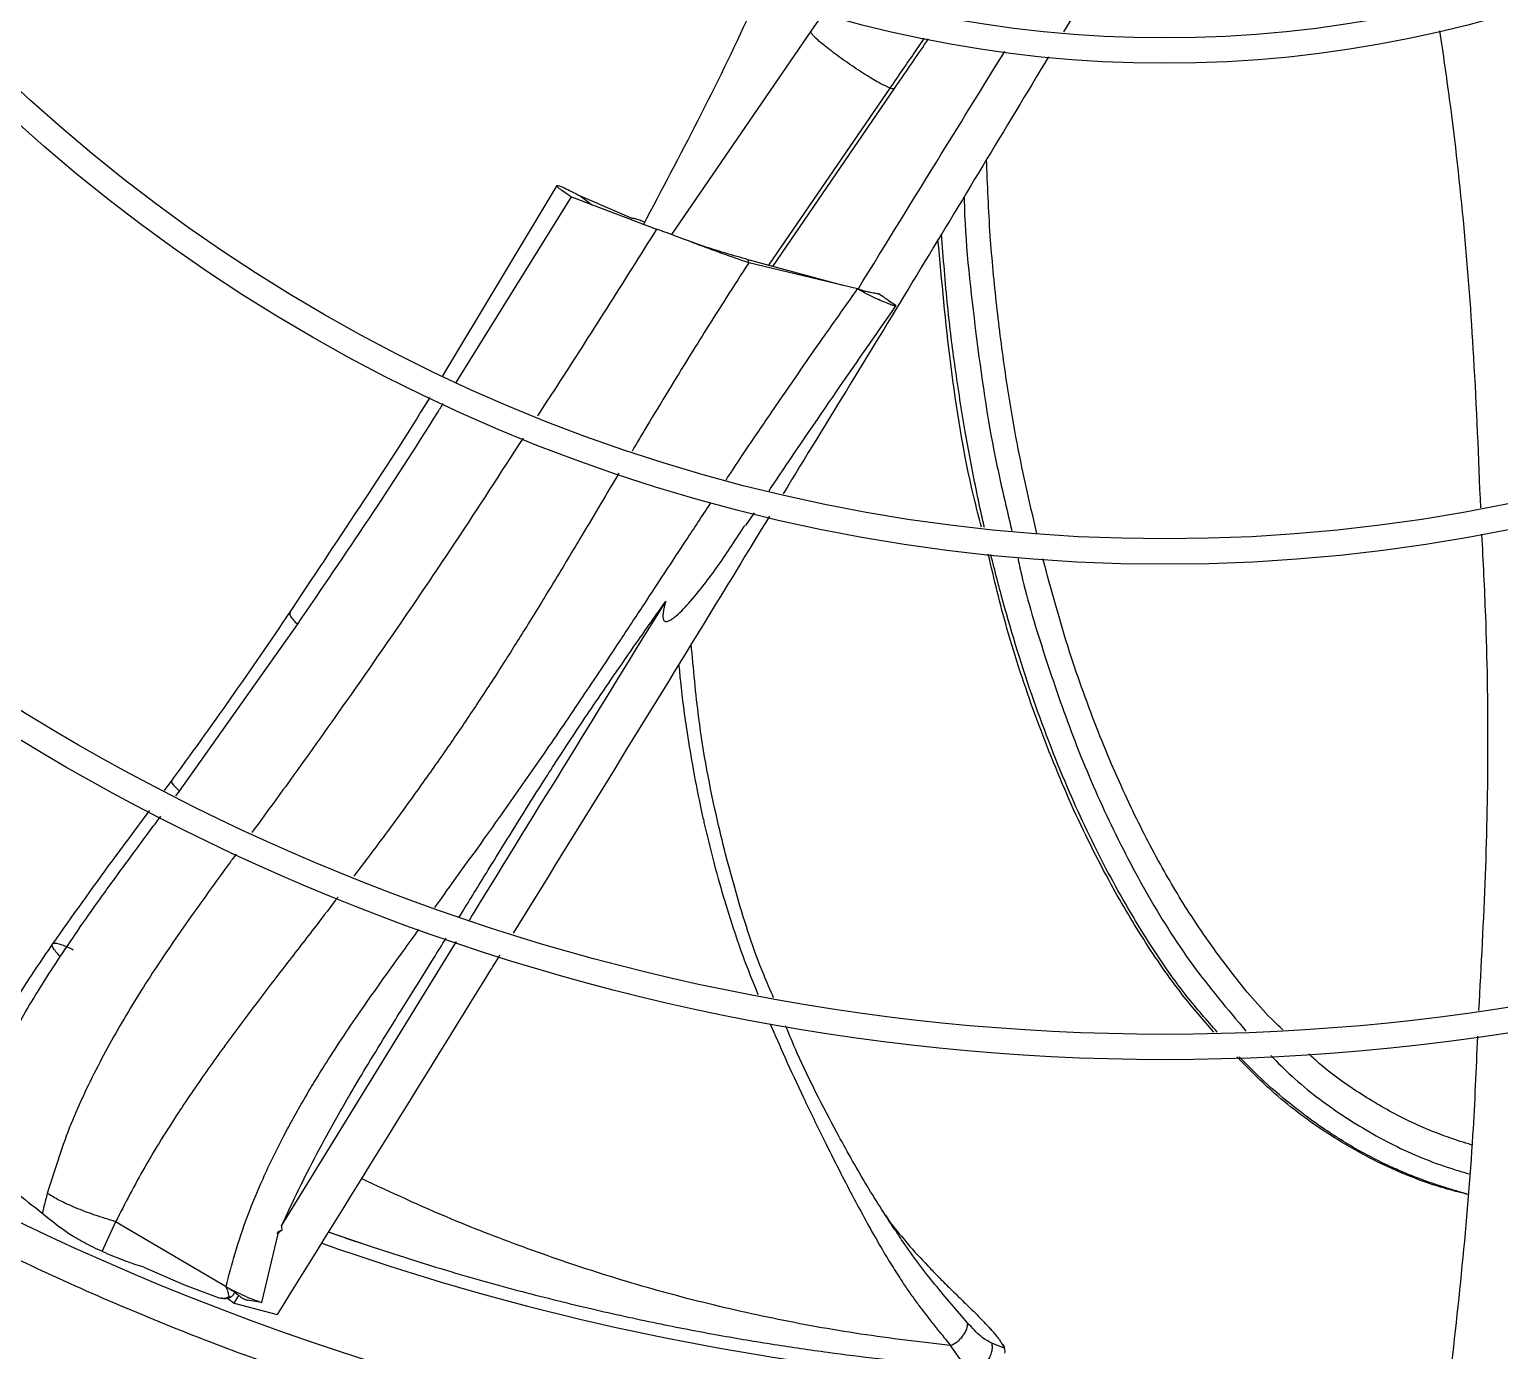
# Model space of a CAD drawing. Header units: inches. Extents: x 1229 to 1453, y -1023 to -720.
# Drawn here: x 1294.77 to 1300.47, y -934.96 to -929.83 of the extents above; entities that cross this region are included whole.
import ezdxf

# ---------------------------------------------------------------- set-up
doc = ezdxf.new("R2010")
doc.units = ezdxf.units.IN
doc.header["$MEASUREMENT"] = 0

msp = doc.modelspace()

# ---------------------------------------------------------------- linework, layer by layer
at = {"color": 18, "linetype": 'Continuous', "lineweight": 25, "true_color": 0x000000}
for p, q in [((1299.0346, -929.4217), (1298.7805, -929.8424)), ((1297.8493, -929.7673), (1297.7992, -929.8403)), ((1297.7992, -929.8403), (1297.2587, -930.6291)), ((1298.1066, -930.0606), (1297.6354, -930.7483)), ((1297.6513, -930.7526), (1298.1239, -930.0629)), ((1296.8136, -930.4393), (1296.3699, -931.1777)), ((1296.4229, -931.2034), (1296.8698, -930.4828)), ((1296.8698, -930.4828), (1297.2007, -930.6081)), ((1296.9037, -930.4793), (1296.9513, -930.5154)), ((1296.9037, -930.4793), (1297.105, -930.5662)), ((1297.3963, -930.679), (1297.3239, -930.6537)), ((1297.5584, -930.7388), (1297.5562, -930.7268)), ((1297.9249, -930.8268), (1297.5562, -930.7268)), ((1297.9808, -930.8403), (1297.5584, -930.7388)), ((1298.1008, -930.8849), (1298.1257, -930.9012)), ((1297.5472, -931.7587), (1297.5807, -931.7085)), ((1295.3483, -932.7893), (1295.8067, -932.142)), ((1295.319, -932.7463), (1295.2896, -932.786)), ((1295.3347, -932.8076), (1295.3483, -932.7893)), ((1295.7446, -934.4763), (1296.4236, -933.3722)), ((1295.1008, -934.4602), (1295.0473, -934.5764)), ((1295.5293, -934.7124), (1295.1008, -934.4602)), ((1298.1196, -934.4803), (1298.0899, -934.4348)), ((1295.6681, -934.7736), (1295.7318, -934.5075)), ((1295.9259, -934.4993), (1296.061, -934.5462)), ((1295.2107, -934.6366), (1295.3641, -934.7038)), ((1295.3641, -934.7038), (1295.499, -934.754)), ((1295.509, -934.7566), (1295.516, -934.7577)), ((1295.5357, -934.7578), (1295.5608, -934.7755)), ((1295.5476, -934.7528), (1295.5406, -934.7508)), ((1295.5608, -934.7755), (1295.5791, -934.7457)), ((1295.5608, -934.7755), (1295.7272, -934.8199)), ((1295.6681, -934.7736), (1295.6115, -934.764)), ((1298.55, -934.9503), (1298.5016, -934.9306))]:
    msp.add_line(p, q, dxfattribs=at)
at = {"color": 18, "linetype": 'Continuous', "lineweight": 25, "true_color": 0x000000, "flags": 128}
msp.add_lwpolyline([(1298.0001, -930.8469), (1297.9926, -930.8443), (1297.9808, -930.8403)], dxfattribs=at)
at = {"color": 18, "linetype": 'Continuous', "lineweight": 25, "true_color": 0x000000}
for radius in [11.7126, 8.5704, 8.472, 6.6478, 6.5493, 4.7037, 4.6053]:
    msp.add_circle((1299.1739, -925.2608), radius, dxfattribs=at)
for radius, start, end in [(10.2157, 224.36307, 313.03719), (9.8425, 250.57522, 276.47911)]:
    msp.add_arc((1299.1739, -925.2608), radius, start, end, dxfattribs=at)
for points, knots in [([(1310.8834, -925.2608), (1310.8786, -925.5163), (1310.8689, -926.0272), (1310.7909, -926.7903), (1310.6667, -927.5468), (1310.4924, -928.2936), (1310.2699, -929.0274), (1309.9998, -929.745), (1309.6833, -930.4435), (1309.3218, -931.1197), (1308.9169, -931.7709), (1308.4703, -932.3942), (1307.9838, -932.9869), (1307.4597, -933.5466), (1306.9, -934.0708), (1306.3073, -934.5572), (1305.684, -935.0039), (1305.0328, -935.4088), (1304.3565, -935.7703), (1303.6581, -936.0867), (1302.9404, -936.3568), (1302.2067, -936.5794), (1301.4599, -936.7535), (1300.7033, -936.8784), (1299.9402, -936.9536), (1299.1739, -936.9787), (1298.4075, -936.9536), (1297.6444, -936.8784), (1296.8878, -936.7535), (1296.141, -936.5794), (1295.4073, -936.3568), (1294.6896, -936.0867), (1293.9912, -935.7702), (1293.3149, -935.4088), (1292.6637, -935.0039), (1292.0405, -934.5572), (1291.4477, -934.0708), (1290.8881, -933.5466), (1290.3639, -932.9869), (1289.8774, -932.3942), (1289.4308, -931.7709), (1289.0259, -931.1197), (1288.6644, -930.4435), (1288.3479, -929.745), (1288.0778, -929.0274), (1287.8553, -928.2936), (1287.681, -927.5468), (1287.5568, -926.7903), (1287.4788, -926.0272), (1287.4692, -925.5163), (1287.4643, -925.2608)], [0, 0, 0, 0, 0.020833, 0.041667, 0.0625, 0.083333, 0.104167, 0.125, 0.145833, 0.166667, 0.1875, 0.208333, 0.229167, 0.25, 0.270833, 0.291667, 0.3125, 0.333333, 0.354167, 0.375, 0.395833, 0.416667, 0.4375, 0.458333, 0.479167, 0.5, 0.520833, 0.541667, 0.5625, 0.583333, 0.604167, 0.625, 0.645833, 0.666667, 0.6875, 0.708333, 0.729167, 0.75, 0.770833, 0.791667, 0.8125, 0.833333, 0.854167, 0.875, 0.895833, 0.916667, 0.9375, 0.958333, 0.979167, 1, 1, 1, 1]), ([(1294.5238, -929.8679), (1294.5715, -929.8223), (1294.6931, -929.7061), (1294.9009, -929.5075), (1295.1369, -929.282), (1295.3659, -929.0631), (1295.5679, -928.8701), (1295.7292, -928.7159), (1295.8237, -928.6257), (1295.859, -928.5919)], [0, 0, 0, 0, 0.107797, 0.274517, 0.468021, 0.638557, 0.78875, 0.92088, 1, 1, 1, 1]), ([(1297.1493, -930.5914), (1297.2925, -930.3211), (1297.4497, -930.0241), (1297.5875, -929.7178), (1297.5998, -929.6903)], [0, 0, 0, 0, 0.910233, 1, 1, 1, 1]), ([(1298.1066, -930.0606), (1298.0952, -930.0556), (1298.0725, -930.0455), (1298.016, -930.0121), (1297.9509, -929.9697), (1297.8854, -929.9228), (1297.8331, -929.8811), (1297.801, -929.8508), (1297.8002, -929.844), (1297.7998, -929.8408)], [0, 0, 0, 0, 0.1380937, 0.2761801, 0.4246192, 0.5730656, 0.7215073, 0.8699499, 1, 1, 1, 1]), ([(1300.3999, -931.6901), (1300.3921, -931.495), (1300.3708, -930.9651), (1300.3155, -930.3472), (1300.2545, -929.9272), (1300.2416, -929.8388)], [0, 0, 0, 0, 0.314992, 0.855866, 1, 1, 1, 1]), ([(1298.2396, -929.8665), (1298.2283, -929.8829), (1298.1847, -929.9467), (1298.1399, -930.0121), (1298.1066, -930.0606)], [0, 0, 0, 0, 0.257808, 1, 1, 1, 1]), ([(1298.1239, -930.0629), (1298.1633, -930.0055), (1298.208, -929.9402), (1298.2513, -929.877), (1298.2566, -929.8694)], [0, 0, 0, 0, 0.879291, 1, 1, 1, 1]), ([(1298.722, -929.9393), (1298.5522, -930.2212), (1298.2108, -930.7881), (1297.8656, -931.3515), (1297.692, -931.6347)], [0, 0, 0, 0, 0.497142, 1, 1, 1, 1]), ([(1297.9829, -930.841), (1298.091, -930.6657), (1298.2804, -930.3585), (1298.4703, -930.051), (1298.5519, -929.9189)], [0, 0, 0, 0, 0.57047, 1, 1, 1, 1]), ([(1298.1239, -930.0592), (1298.124, -930.0615), (1298.1242, -930.0662), (1298.1125, -930.0625), (1298.1066, -930.0606)], [0, 0, 0, 0, 0.4999658, 1, 1, 1, 1]), ([(1298.6768, -931.7894), (1298.6478, -931.6646), (1298.6095, -931.4992), (1298.5738, -931.2905), (1298.5541, -931.1648), (1298.5364, -931.0361), (1298.5206, -930.9045), (1298.507, -930.7699), (1298.4908, -930.5806), (1298.4853, -930.436), (1298.4816, -930.3373)], [0, 0, 0, 0, 0.260832, 0.345503, 0.432085, 0.520577, 0.610976, 0.703276, 0.797476, 1, 1, 1, 1]), ([(1296.8698, -930.4828), (1296.8521, -930.471), (1296.8165, -930.4474), (1296.8096, -930.4357), (1296.836, -930.4436), (1296.8811, -930.4674), (1296.9037, -930.4793)], [0, 0, 0, 0, 0.250001, 0.500002, 0.75, 1, 1, 1, 1]), ([(1298.3941, -930.4821), (1298.3942, -930.4865), (1298.3978, -930.6534), (1298.4348, -930.9825), (1298.4929, -931.4114), (1298.5548, -931.6747), (1298.5792, -931.7781)], [0, 0, 0, 0, 0.010031, 0.383834, 0.757861, 1, 1, 1, 1]), ([(1297.1543, -930.5816), (1297.1477, -930.5787), (1297.1334, -930.5725), (1297.1153, -930.5668), (1297.1087, -930.5664), (1297.105, -930.5662)], [0, 0, 0, 0, 0.274241, 0.593266, 1, 1, 1, 1]), ([(1297.2007, -930.6081), (1297.0719, -930.8126), (1296.9191, -931.0554), (1296.7625, -931.2953), (1296.7378, -931.3331)], [0, 0, 0, 0, 0.842331, 1, 1, 1, 1]), ([(1297.5584, -930.7388), (1297.523, -930.7266), (1297.4523, -930.7024), (1297.3527, -930.6647), (1297.2644, -930.6308), (1297.2219, -930.6157), (1297.2007, -930.6081)], [0, 0, 0, 0, 0.249985, 0.5000003, 0.7500079, 1, 1, 1, 1]), ([(1298.4735, -931.7659), (1298.4707, -931.7542), (1298.4591, -931.7045), (1298.4408, -931.6173), (1298.4185, -931.5052), (1298.3901, -931.3482), (1298.3594, -931.15), (1298.3268, -930.8939), (1298.314, -930.7207), (1298.307, -930.6263)], [0, 0, 0, 0, 0.03104, 0.132253, 0.23119, 0.327855, 0.546696, 0.752907, 1, 1, 1, 1]), ([(1297.5562, -930.7268), (1297.5269, -930.7185), (1297.4699, -930.7022), (1297.4177, -930.6857), (1297.3922, -930.6777)], [0, 0, 0, 0, 0.513421, 1, 1, 1, 1]), ([(1298.4617, -931.7645), (1298.4516, -931.7255), (1298.3977, -931.5166), (1298.3386, -931.1438), (1298.3078, -930.81), (1298.2929, -930.6497)], [0, 0, 0, 0, 0.106433, 0.570813, 1, 1, 1, 1]), ([(1297.5584, -930.7388), (1297.5291, -930.7842), (1297.474, -930.8696), (1297.3967, -930.9917), (1297.3221, -931.1112), (1297.2449, -931.2371), (1297.1714, -931.3586), (1297.1245, -931.4373), (1297.1053, -931.4694)], [0, 0, 0, 0, 0.188275, 0.353819, 0.503651, 0.679503, 0.869268, 1, 1, 1, 1]), ([(1297.47, -931.5818), (1297.472, -931.5787), (1297.4922, -931.5483), (1297.5262, -931.4974), (1297.5751, -931.4248), (1297.6283, -931.3461), (1297.695, -931.2485), (1297.7726, -931.1363), (1297.8508, -931.0244), (1297.9202, -930.9258), (1297.9621, -930.8666), (1297.9808, -930.8403)], [0, 0, 0, 0, 0.012456, 0.12215, 0.205101, 0.305452, 0.439341, 0.599659, 0.759464, 0.892908, 1, 1, 1, 1]), ([(1298.1257, -930.9012), (1298.1277, -930.9029), (1298.1318, -930.9061), (1298.1275, -930.9065), (1298.1156, -930.9033), (1298.0958, -930.8962), (1298.0694, -930.8854), (1298.039, -930.8715), (1298.0078, -930.8559), (1297.9897, -930.8454), (1297.9808, -930.8403)], [0, 0, 0, 0, 0.1195219, 0.2368997, 0.3560026, 0.4802891, 0.6097285, 0.7415773, 0.8729295, 1, 1, 1, 1]), ([(1298.0128, -930.8502), (1298.0108, -930.8498), (1298.0065, -930.8492), (1298.0018, -930.8475), (1297.9994, -930.8466)], [0, 0, 0, 0, 0.479347, 1, 1, 1, 1]), ([(1298.0635, -930.8604), (1298.0644, -930.8606), (1298.0662, -930.861), (1298.0636, -930.8605), (1298.0573, -930.8592), (1298.0476, -930.8573), (1298.0356, -930.8548), (1298.0232, -930.8523), (1298.0119, -930.8499), (1298.0068, -930.8489), (1298.0044, -930.8484)], [0, 0, 0, 0, 0.11663, 0.230578, 0.347096, 0.470907, 0.602448, 0.737933, 0.872207, 1, 1, 1, 1]), ([(1298.1008, -930.8849), (1298.0984, -930.8833), (1298.0936, -930.88), (1298.082, -930.8722), (1298.0717, -930.8653), (1298.065, -930.8607)], [0, 0, 0, 0, 0.26191, 0.514546, 1, 1, 1, 1]), ([(1297.6376, -931.6233), (1297.6413, -931.6178), (1297.7221, -931.4968), (1297.8852, -931.2574), (1298.0479, -931.0238), (1298.13, -930.9058)], [0, 0, 0, 0, 0.022959, 0.506529, 1, 1, 1, 1]), ([(1296.3197, -931.2614), (1296.3189, -931.2627), (1296.2323, -931.4067), (1296.0474, -931.687), (1295.862, -931.9657), (1295.7693, -932.1051)], [0, 0, 0, 0, 0.004682, 0.502199, 1, 1, 1, 1]), ([(1295.8067, -932.142), (1295.992, -931.8704), (1296.1854, -931.5868), (1296.3651, -931.2967), (1296.3727, -931.2844)], [0, 0, 0, 0, 0.957768, 1, 1, 1, 1]), ([(1296.6821, -931.4187), (1296.5949, -931.5538), (1296.3779, -931.89), (1296.0741, -932.3308), (1295.8087, -932.7055), (1295.6793, -932.8818), (1295.6297, -932.9494)], [0, 0, 0, 0, 0.260733, 0.648635, 0.865342, 1, 1, 1, 1]), ([(1297.0546, -931.5546), (1297.0312, -931.594), (1296.9832, -931.6747), (1296.9176, -931.7851), (1296.8563, -931.8874), (1296.8018, -931.9778), (1296.7481, -932.0659), (1296.6978, -932.1474), (1296.6506, -932.223), (1296.5868, -932.3237), (1296.5057, -932.4486), (1296.4022, -932.6019), (1296.2861, -932.7672), (1296.1599, -932.9412), (1296.0687, -933.062), (1296.0253, -933.1194)], [0, 0, 0, 0, 0.073735, 0.150839, 0.206396, 0.265387, 0.320607, 0.372063, 0.419255, 0.463452, 0.563341, 0.657601, 0.759071, 0.885521, 1, 1, 1, 1]), ([(1296.3397, -933.2404), (1296.3649, -933.2056), (1296.4249, -933.1228), (1296.5149, -932.9977), (1296.6038, -932.8732), (1296.6821, -932.762), (1296.7559, -932.6559), (1296.8302, -932.5475), (1296.9041, -932.4382), (1296.9769, -932.3294), (1297.057, -932.2088), (1297.1387, -932.0847), (1297.2249, -931.9534), (1297.3105, -931.8231), (1297.3739, -931.7267), (1297.4086, -931.6744), (1297.4119, -931.6694)], [0, 0, 0, 0, 0.0671735, 0.1598312, 0.2410152, 0.3066581, 0.3730056, 0.4440899, 0.5134581, 0.5811343, 0.6510654, 0.7428768, 0.816868, 0.9005011, 0.9904923, 1, 1, 1, 1]), ([(1297.6387, -931.7219), (1297.5542, -931.8605), (1297.2237, -932.4019), (1296.8913, -932.9399), (1296.644, -933.3402)], [0, 0, 0, 0, 0.255951, 1, 1, 1, 1]), ([(1297.2361, -932.0525), (1297.2319, -932.0678), (1297.2264, -932.0882), (1297.2249, -932.1124), (1297.2266, -932.1228), (1297.2302, -932.1283), (1297.2342, -932.1307), (1297.2392, -932.1312), (1297.2467, -932.1295), (1297.2573, -932.124), (1297.2859, -932.103), (1297.3501, -932.0336), (1297.4427, -931.9146), (1297.5101, -931.8092), (1297.5438, -931.7565)], [0, 0, 0, 0, 0.0833566, 0.1115658, 0.1319051, 0.1411522, 0.1496654, 0.1586528, 0.1691712, 0.1914558, 0.2212286, 0.3539277, 0.6765567, 1, 1, 1, 1]), ([(1300.393, -933.6409), (1300.4024, -933.4657), (1300.4298, -932.9554), (1300.4322, -932.3382), (1300.4099, -931.8978), (1300.4046, -931.7924)], [0, 0, 0, 0, 0.284655, 0.828752, 1, 1, 1, 1]), ([(1299.3644, -933.7245), (1299.323, -933.6771), (1299.2242, -933.5636), (1299.089, -933.3654), (1298.9394, -933.1124), (1298.7974, -932.8212), (1298.6674, -932.4934), (1298.5608, -932.1764), (1298.511, -931.9662), (1298.4882, -931.8698)], [0, 0, 0, 0, 0.091547, 0.218973, 0.346412, 0.516315, 0.686228, 0.856146, 1, 1, 1, 1]), ([(1299.3772, -933.724), (1299.3373, -933.6786), (1299.2325, -933.5594), (1299.0849, -933.34), (1298.9296, -933.0687), (1298.7841, -932.7582), (1298.6504, -932.4093), (1298.5676, -932.137), (1298.5191, -931.9549), (1298.5062, -931.9029), (1298.4984, -931.8712)], [0, 0, 0, 0, 0.0881532, 0.2311648, 0.3817908, 0.5400334, 0.7263084, 0.9221586, 0.9524831, 1, 1, 1, 1]), ([(1298.6024, -931.8826), (1298.6071, -931.9044), (1298.635, -932.0333), (1298.7066, -932.2655), (1298.814, -932.5783), (1298.9436, -932.8846), (1299.0963, -933.181), (1299.2734, -933.4656), (1299.4168, -933.6351), (1299.4886, -933.72)], [0, 0, 0, 0, 0.0326645, 0.1930119, 0.3536037, 0.5145089, 0.6758407, 0.8377387, 1, 1, 1, 1]), ([(1299.6322, -933.7148), (1299.6209, -933.7045), (1299.5488, -933.6383), (1299.428, -933.4909), (1299.2806, -933.2863), (1299.1486, -933.0645), (1299.0272, -932.8267), (1298.9091, -932.5513), (1298.7948, -932.2352), (1298.733, -932.0078), (1298.7002, -931.887)], [0, 0, 0, 0, 0.022262, 0.143045, 0.274084, 0.386377, 0.514541, 0.658604, 0.818583, 1, 1, 1, 1]), ([(1296.4349, -933.277), (1296.4402, -933.2685), (1296.4778, -933.2078), (1296.5431, -933.1012), (1296.6276, -932.9642), (1296.7012, -932.8462), (1296.766, -932.744), (1296.8276, -932.6485), (1296.8901, -932.5535), (1296.959, -932.4508), (1297.0367, -932.3371), (1297.1302, -932.2026), (1297.1983, -932.1061), (1297.2361, -932.0525)], [0, 0, 0, 0, 0.0205012, 0.145618, 0.2547294, 0.3486279, 0.4292825, 0.5018958, 0.5812625, 0.6622863, 0.7558828, 0.8646494, 1, 1, 1, 1]), ([(1296.4741, -933.2902), (1296.479, -933.2821), (1296.7324, -932.8702), (1296.9867, -932.4573), (1297.2361, -932.0525)], [0, 0, 0, 0, 0.019444, 1, 1, 1, 1]), ([(1295.776, -932.0952), (1295.7007, -932.2063), (1295.5502, -932.428), (1295.3922, -932.6454), (1295.3134, -932.7539)], [0, 0, 0, 0, 0.500972, 1, 1, 1, 1]), ([(1295.7784, -932.0969), (1295.7771, -932.1001), (1295.7741, -932.1073), (1295.7952, -932.1297), (1295.8067, -932.142)], [0, 0, 0, 0, 0.45407, 1, 1, 1, 1]), ([(1297.6551, -933.5913), (1297.642, -933.5614), (1297.5865, -933.4344), (1297.5128, -933.2046), (1297.4257, -932.8733), (1297.3642, -932.5448), (1297.3438, -932.3142), (1297.3352, -932.218)], [0, 0, 0, 0, 0.069494, 0.294091, 0.510792, 0.795823, 1, 1, 1, 1]), ([(1297.2868, -932.2966), (1297.2887, -932.319), (1297.2964, -932.408), (1297.3156, -932.544), (1297.3407, -932.6968), (1297.3592, -932.7922), (1297.3712, -932.849), (1297.3767, -932.8745), (1297.382, -932.8985), (1297.3871, -932.9209), (1297.3919, -932.9417), (1297.4084, -933.0112), (1297.436, -933.1185), (1297.4824, -933.2743), (1297.5321, -933.4249), (1297.5742, -933.5289), (1297.5943, -933.5786)], [0, 0, 0, 0, 0.050639, 0.202268, 0.31057, 0.401461, 0.422389, 0.442121, 0.460659, 0.478003, 0.494151, 0.509105, 0.640054, 0.745188, 0.877967, 1, 1, 1, 1]), ([(1295.3192, -932.7522), (1295.3182, -932.7538), (1295.3157, -932.7575), (1295.3365, -932.7777), (1295.3483, -932.7893)], [0, 0, 0, 0, 0.427507, 1, 1, 1, 1]), ([(1295.232, -932.8636), (1295.1835, -932.9287), (1295.0557, -933.1), (1294.932, -933.274), (1294.8553, -933.3819)], [0, 0, 0, 0, 0.379991, 1, 1, 1, 1]), ([(1294.8855, -933.4311), (1294.9113, -933.3927), (1294.9645, -933.3136), (1295.0527, -933.1893), (1295.1497, -933.0563), (1295.2263, -932.9534), (1295.2688, -932.8963), (1295.2764, -932.886)], [0, 0, 0, 0, 0.207171, 0.426829, 0.681517, 0.942956, 1, 1, 1, 1]), ([(1306.0611, -932.9896), (1305.8701, -933.1527), (1305.488, -933.4791), (1304.8717, -933.9141), (1304.2278, -934.3062), (1303.5565, -934.6496), (1302.8621, -934.9435), (1302.1482, -935.1861), (1301.4185, -935.3761), (1300.6769, -935.5125), (1299.9274, -935.5947), (1299.1739, -935.6221), (1298.4203, -935.5947), (1297.6708, -935.5125), (1296.9292, -935.3761), (1296.1995, -935.1861), (1295.4856, -934.9435), (1294.7912, -934.6496), (1294.1199, -934.3062), (1293.476, -933.9141), (1292.8597, -933.4791), (1292.4776, -933.1527), (1292.2866, -932.9896)], [0, 0, 0, 0, 0.0500001, 0.1, 0.15, 0.1999999, 0.25, 0.3, 0.35, 0.4000001, 0.45, 0.5000001, 0.5499999, 0.5999999, 0.65, 0.7, 0.75, 0.8000001, 0.8500001, 0.9000001, 0.9500001, 1, 1, 1, 1]), ([(1295.5681, -933.0337), (1295.5583, -933.0471), (1295.4661, -933.1733), (1295.3244, -933.369), (1295.1552, -933.6307), (1295.0276, -933.8572), (1294.9145, -934.0969), (1294.862, -934.2652), (1294.8355, -934.35)], [0, 0, 0, 0, 0.032679, 0.308339, 0.475812, 0.647076, 0.822089, 1, 1, 1, 1]), ([(1295.964, -933.2), (1295.9355, -933.2371), (1295.8682, -933.325), (1295.7693, -933.4526), (1295.669, -933.5834), (1295.5883, -933.6904), (1295.5188, -933.7848), (1295.4599, -933.8669), (1295.4015, -933.9508), (1295.3172, -934.0767), (1295.2116, -934.245), (1295.1375, -934.389), (1295.1008, -934.4602)], [0, 0, 0, 0, 0.091235, 0.216238, 0.314969, 0.41309, 0.478087, 0.543952, 0.610654, 0.678175, 0.840873, 1, 1, 1, 1]), ([(1295.5293, -934.7124), (1295.5405, -934.6689), (1295.5639, -934.5777), (1295.6119, -934.4375), (1295.6745, -934.2849), (1295.7369, -934.1571), (1295.7914, -934.056), (1295.8308, -933.9867), (1295.8758, -933.9111), (1295.9306, -933.8234), (1295.9961, -933.7236), (1296.0681, -933.6185), (1296.1424, -933.5134), (1296.2126, -933.4158), (1296.2579, -933.3532), (1296.2778, -933.3258)], [0, 0, 0, 0, 0.084738, 0.177945, 0.279583, 0.396266, 0.446499, 0.496733, 0.54697, 0.612826, 0.692325, 0.772656, 0.853828, 0.935842, 1, 1, 1, 1]), ([(1294.8571, -933.3793), (1294.807, -933.4531), (1294.7061, -933.6015), (1294.6173, -933.7553), (1294.5727, -933.8327)], [0, 0, 0, 0, 0.497082, 1, 1, 1, 1]), ([(1294.8855, -933.4311), (1294.8741, -933.4181), (1294.8508, -933.3914), (1294.8546, -933.3762), (1294.8827, -933.3794), (1294.9203, -933.3969), (1294.9363, -933.4043)], [0, 0, 0, 0, 0.259655, 0.530974, 0.801191, 1, 1, 1, 1]), ([(1295.7446, -934.4763), (1295.7665, -934.4295), (1295.8103, -934.3356), (1295.882, -934.1951), (1295.9495, -934.0717), (1296.0131, -933.9612), (1296.0767, -933.8546), (1296.1569, -933.7237), (1296.2453, -933.5821), (1296.3235, -933.457), (1296.3674, -933.386), (1296.3838, -933.3595)], [0, 0, 0, 0, 0.120408, 0.241264, 0.366192, 0.447006, 0.537729, 0.655272, 0.805197, 0.92743, 1, 1, 1, 1]), ([(1294.6073, -933.9134), (1294.6228, -933.8819), (1294.6521, -933.8225), (1294.7003, -933.7333), (1294.754, -933.6396), (1294.816, -933.5376), (1294.8622, -933.4668), (1294.8855, -933.4311)], [0, 0, 0, 0, 0.190316, 0.358931, 0.546564, 0.771633, 1, 1, 1, 1]), ([(1296.5914, -933.4256), (1296.5797, -933.4446), (1296.2922, -933.9114), (1296.0038, -934.3751), (1295.7272, -934.8199)], [0, 0, 0, 0, 0.040727, 1, 1, 1, 1]), ([(1297.6406, -933.6904), (1297.6601, -933.7349), (1297.702, -933.8311), (1297.7723, -933.9819), (1297.8428, -934.1279), (1297.9065, -934.2546), (1297.9605, -934.3588), (1298.0109, -934.4526), (1298.0592, -934.5388), (1298.1031, -934.6129), (1298.1403, -934.6722), (1298.1724, -934.7203), (1298.201, -934.7609), (1298.2282, -934.7976), (1298.2565, -934.8345), (1298.2868, -934.8728), (1298.3165, -934.9093), (1298.3349, -934.9318), (1298.3422, -934.9407)], [0, 0, 0, 0, 0.0965991, 0.2084678, 0.3299771, 0.4166432, 0.4882908, 0.5625684, 0.6297563, 0.6897073, 0.7423351, 0.7794746, 0.8164923, 0.8533749, 0.8838676, 0.9248135, 0.9702828, 1, 1, 1, 1]), ([(1298.1241, -934.4892), (1298.0859, -934.4299), (1298.0083, -934.3095), (1297.8802, -934.0784), (1297.7754, -933.8759), (1297.7163, -933.7351), (1297.7013, -933.6994)], [0, 0, 0, 0, 0.24171, 0.490628, 0.871176, 1, 1, 1, 1]), ([(1300.2741, -935.1353), (1300.3117, -934.7985), (1300.3635, -934.3343), (1300.3829, -933.8679), (1300.3883, -933.7398)], [0, 0, 0, 0, 0.725429, 1, 1, 1, 1]), ([(1300.3481, -934.3539), (1300.3182, -934.3462), (1300.2087, -934.3182), (1300.0246, -934.2463), (1299.8031, -934.1217), (1299.6103, -933.9787), (1299.5007, -933.8685), (1299.4525, -933.82)], [0, 0, 0, 0, 0.090368, 0.330687, 0.571003, 0.811381, 1, 1, 1, 1]), ([(1300.3482, -934.3527), (1300.336, -934.3493), (1300.3073, -934.3412), (1300.2514, -934.3243), (1300.1839, -934.3018), (1300.1132, -934.2743), (1300.0294, -934.2377), (1299.9198, -934.182), (1299.795, -934.1047), (1299.672, -934.0136), (1299.5632, -933.922), (1299.4947, -933.8526), (1299.4621, -933.8196)], [0, 0, 0, 0, 0.037357, 0.087934, 0.172521, 0.246501, 0.309793, 0.43835, 0.600992, 0.72837, 0.870866, 1, 1, 1, 1]), ([(1299.5849, -933.8147), (1299.612, -933.8421), (1299.6979, -933.9291), (1299.8616, -934.0512), (1300.0733, -934.1742), (1300.2408, -934.2413), (1300.3362, -934.2687), (1300.3556, -934.2743)], [0, 0, 0, 0, 0.12378, 0.392826, 0.662435, 0.931523, 1, 1, 1, 1]), ([(1300.3662, -934.1624), (1300.3615, -934.161), (1300.3427, -934.1554), (1300.3105, -934.1451), (1300.2703, -934.1314), (1300.1948, -934.1034), (1300.0788, -934.0519), (1299.9223, -933.9591), (1299.8041, -933.8762), (1299.7435, -933.8188), (1299.7329, -933.8087)], [0, 0, 0, 0, 0.020347, 0.082595, 0.142125, 0.199043, 0.419812, 0.667308, 0.941852, 1, 1, 1, 1]), ([(1294.5294, -934.1933), (1294.5865, -934.2418), (1294.6722, -934.3145), (1294.7984, -934.4124), (1294.8559, -934.4585), (1294.8847, -934.4815)], [0, 0, 0, 0, 0.4998733, 0.7498691, 1, 1, 1, 1]), ([(1298.3422, -934.9407), (1298.2249, -934.9268), (1297.9896, -934.8988), (1297.6497, -934.837), (1297.3211, -934.7609), (1297.0045, -934.6704), (1296.6993, -934.5662), (1296.3798, -934.4437), (1296.1698, -934.3462), (1296.0542, -934.2925)], [0, 0, 0, 0, 0.136797, 0.274291, 0.412363, 0.550953, 0.689949, 0.829268, 1, 1, 1, 1]), ([(1294.8355, -934.35), (1294.831, -934.3665), (1294.8242, -934.3921), (1294.8183, -934.4179), (1294.8162, -934.427)], [0, 0, 0, 0, 0.64572, 1, 1, 1, 1]), ([(1295.1008, -934.4602), (1295.0734, -934.4517), (1295.0178, -934.4344), (1294.9434, -934.4058), (1294.8794, -934.3769), (1294.85, -934.3589), (1294.8355, -934.35)], [0, 0, 0, 0, 0.246783, 0.5, 0.753213, 1, 1, 1, 1]), ([(1298.1116, -934.468), (1298.1324, -934.4938), (1298.1786, -934.551), (1298.2381, -934.6152), (1298.2874, -934.6663), (1298.322, -934.701), (1298.3563, -934.7348), (1298.39, -934.7677), (1298.4226, -934.7997), (1298.4538, -934.8307), (1298.4765, -934.8542), (1298.4928, -934.8717), (1298.5045, -934.8847), (1298.5176, -934.9), (1298.5366, -934.9238), (1298.5445, -934.9394), (1298.55, -934.9503)], [0, 0, 0, 0, 0.12639, 0.27963, 0.347218, 0.414969, 0.48292, 0.551088, 0.619504, 0.688197, 0.757234, 0.781656, 0.813095, 0.851627, 0.897349, 1, 1, 1, 1]), ([(1295.2107, -934.6366), (1295.1874, -934.6293), (1295.1408, -934.6147), (1295.0607, -934.5818), (1294.9857, -934.5456), (1294.923, -934.51), (1294.8971, -934.4907), (1294.8847, -934.4815)], [0, 0, 0, 0, 0.2073055, 0.4147538, 0.6183323, 0.8163289, 1, 1, 1, 1]), ([(1295.7268, -934.5058), (1295.728, -934.5039), (1295.7303, -934.5003), (1295.7374, -934.4953), (1295.7431, -934.4937), (1295.747, -934.4927)], [0, 0, 0, 0, 0.257129, 0.502122, 1, 1, 1, 1]), ([(1295.7318, -934.5075), (1295.7325, -934.5058), (1295.734, -934.5024), (1295.7377, -934.4983), (1295.7422, -934.495), (1295.7453, -934.4935), (1295.747, -934.4927)], [0, 0, 0, 0, 0.222196, 0.451436, 0.707744, 1, 1, 1, 1]), ([(1295.747, -934.4927), (1295.7468, -934.4897), (1295.7463, -934.4842), (1295.7452, -934.4788), (1295.7446, -934.4763)], [0, 0, 0, 0, 0.530956, 1, 1, 1, 1]), ([(1295.9262, -934.4988), (1295.9491, -934.5072), (1295.992, -934.5229), (1296.0353, -934.5369), (1296.0555, -934.5435)], [0, 0, 0, 0, 0.5326, 1, 1, 1, 1]), ([(1298.408, -934.8522), (1298.366, -934.804), (1298.2828, -934.7086), (1298.1837, -934.5798), (1298.1318, -934.4992), (1298.1196, -934.4803)], [0, 0, 0, 0, 0.43847, 0.86803, 1, 1, 1, 1]), ([(1296.061, -934.5462), (1296.1678, -934.5809), (1296.3704, -934.6466), (1296.6678, -934.7295), (1296.9409, -934.7974), (1297.196, -934.8534), (1297.432, -934.8989), (1297.6537, -934.9362), (1297.8597, -934.9663), (1298.0557, -934.9906), (1298.242, -935.0104), (1298.3637, -935.0204), (1298.4237, -935.0253)], [0, 0, 0, 0, 0.148236, 0.281099, 0.399392, 0.506753, 0.608205, 0.695761, 0.779942, 0.857726, 0.929884, 1, 1, 1, 1]), ([(1295.499, -934.754), (1295.5026, -934.7551), (1295.5099, -934.7573), (1295.5211, -934.7574), (1295.5316, -934.7555), (1295.5377, -934.7523), (1295.5406, -934.7508)], [0, 0, 0, 0, 0.26335, 0.525402, 0.772577, 1, 1, 1, 1]), ([(1295.5286, -934.7587), (1295.5245, -934.7588), (1295.5201, -934.759), (1295.5116, -934.7569), (1295.5113, -934.7568)], [0, 0, 0, 0, 0.953438, 1, 1, 1, 1]), ([(1295.5476, -934.7528), (1295.5448, -934.7543), (1295.5389, -934.7575), (1295.5321, -934.7583), (1295.5286, -934.7587)], [0, 0, 0, 0, 0.478037, 1, 1, 1, 1]), ([(1295.5293, -934.7124), (1295.538, -934.7172), (1295.5548, -934.7266), (1295.5647, -934.7349), (1295.5695, -934.7389)], [0, 0, 0, 0, 0.516673, 1, 1, 1, 1]), ([(1295.5293, -934.7124), (1295.5404, -934.7182), (1295.5624, -934.7297), (1295.6013, -934.748), (1295.6388, -934.764), (1295.6584, -934.7704), (1295.6681, -934.7736)], [0, 0, 0, 0, 0.258151, 0.51353, 0.760378, 1, 1, 1, 1]), ([(1295.5406, -934.7508), (1295.5407, -934.7507), (1295.541, -934.7505), (1295.5412, -934.7501), (1295.5413, -934.7497), (1295.5414, -934.7487), (1295.5406, -934.7461), (1295.5386, -934.7409), (1295.5372, -934.7286), (1295.5325, -934.7191), (1295.5293, -934.7124)], [0, 0, 0, 0, 0.010787, 0.020931, 0.031346, 0.042617, 0.098172, 0.225034, 0.455535, 1, 1, 1, 1]), ([(1295.5628, -934.7307), (1295.5622, -934.7329), (1295.5611, -934.7373), (1295.5577, -934.7434), (1295.5533, -934.7487), (1295.5495, -934.7514), (1295.5476, -934.7528)], [0, 0, 0, 0, 0.247426, 0.495581, 0.745936, 1, 1, 1, 1]), ([(1295.5701, -934.7395), (1295.5714, -934.7407), (1295.5742, -934.7431), (1295.5774, -934.7448), (1295.5791, -934.7457)], [0, 0, 0, 0, 0.474575, 1, 1, 1, 1]), ([(1295.5791, -934.7457), (1295.5809, -934.7472), (1295.5842, -934.7501), (1295.5876, -934.7529), (1295.5893, -934.7543)], [0, 0, 0, 0, 0.526065, 1, 1, 1, 1]), ([(1295.5893, -934.7543), (1295.5913, -934.7555), (1295.5953, -934.7578), (1295.6012, -934.7607), (1295.6068, -934.7629), (1295.6099, -934.7636), (1295.6115, -934.764)], [0, 0, 0, 0, 0.2596366, 0.5111871, 0.7568528, 1, 1, 1, 1]), ([(1298.3422, -934.9407), (1298.3508, -934.9362), (1298.364, -934.9294), (1298.3797, -934.9151), (1298.3904, -934.9027), (1298.3988, -934.8893), (1298.4067, -934.8719), (1298.4075, -934.8599), (1298.408, -934.8522)], [0, 0, 0, 0, 0.239403, 0.368556, 0.500508, 0.632376, 0.761324, 1, 1, 1, 1]), ([(1298.5016, -934.9306), (1298.488, -934.9239), (1298.4605, -934.9105), (1298.4256, -934.8717), (1298.408, -934.8522)], [0, 0, 0, 0, 0.496775, 1, 1, 1, 1]), ([(1298.4237, -935.0253), (1298.4127, -935.0208), (1298.3895, -935.0112), (1298.3585, -934.9649), (1298.3422, -934.9407)], [0, 0, 0, 0, 0.475867, 1, 1, 1, 1]), ([(1298.5016, -934.9306), (1298.5023, -934.9361), (1298.5038, -934.9474), (1298.5015, -934.9652), (1298.4953, -934.983), (1298.485, -934.9991), (1298.4713, -935.0121), (1298.4557, -935.0208), (1298.4395, -935.0255), (1298.4288, -935.0254), (1298.4237, -935.0253)], [0, 0, 0, 0, 0.1132123, 0.2359595, 0.3659853, 0.4999921, 0.6340204, 0.764057, 0.8867816, 1, 1, 1, 1]), ([(1298.5408, -934.9345), (1298.542, -934.9351), (1298.5445, -934.9364), (1298.547, -934.9395), (1298.5489, -934.9428), (1298.55, -934.9465), (1298.55, -934.949), (1298.55, -934.9503)], [0, 0, 0, 0, 0.212131, 0.409842, 0.60994, 0.808071, 1, 1, 1, 1]), ([(1298.55, -934.9503), (1298.552, -934.9575), (1298.5541, -934.9648), (1298.5509, -934.9696), (1298.5508, -934.9697)], [0, 0, 0, 0, 0.973645, 1, 1, 1, 1])]:
    msp.add_open_spline(points, degree=3, knots=knots, dxfattribs=at)

doc.saveas('drawing.dxf')
